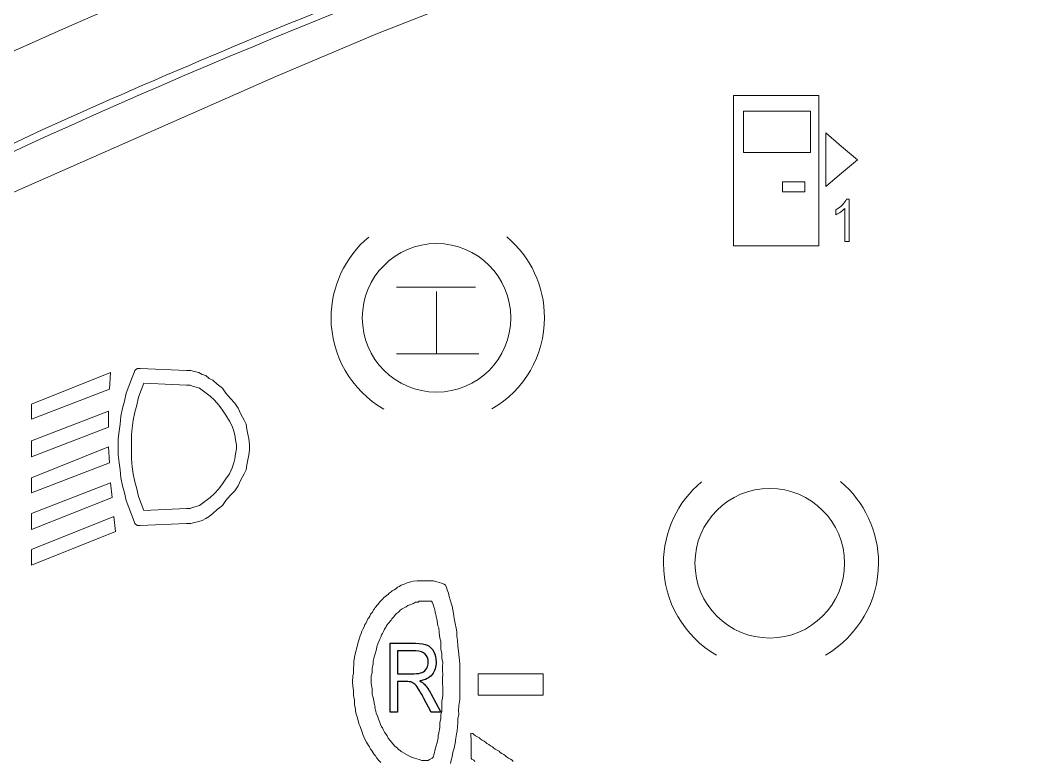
# Model space of a CAD drawing. Header units: millimetres. Extents: x 2768 to 3957, y 940 to 1781.
# Drawn here: x 2925.49 to 2964.94, y 1561.54 to 1590.74 of the extents above; entities that cross this region are included whole.
import ezdxf

# ---------------------------------------------------------------- set-up
doc = ezdxf.new("R2010")
doc.units = ezdxf.units.MM
doc.layers.add('layer 1', color=7, linetype='Continuous')
doc.layers.add('粗实线', color=7, linetype='Continuous', lineweight=50)

msp = doc.modelspace()

# ---------------------------------------------------------------- linework, layer by layer
at = {"layer": 'layer 1', "color": 2, "lineweight": 13}
msp.add_ellipse((2941.904, 1579.003), major_axis=(0, 2.926), ratio=1, dxfattribs=at)
at = {"layer": 'layer 1', "color": 22, "lineweight": 0}
msp.add_ellipse((2955.037, 1569.332), major_axis=(0, 2.948), ratio=1, dxfattribs=at)
for points, knots in [([(2953.605, 1587.767), (2953.605, 1587.767), (2956.976, 1587.767), (2956.976, 1587.767), (2956.976, 1587.767), (2956.976, 1587.767), (2956.976, 1581.84), (2956.976, 1581.84), (2956.976, 1581.84), (2956.976, 1581.84), (2953.605, 1581.84), (2953.605, 1581.84), (2953.605, 1581.84), (2953.605, 1581.84), (2953.605, 1587.767), (2953.605, 1587.767)], [0, 0, 0, 0, 0.25, 0.25, 0.25, 0.25, 0.5, 0.5, 0.5, 0.5, 0.75, 0.75, 0.75, 0.75, 1, 1, 1, 1]), ([(2954, 1587.144), (2954, 1587.144), (2956.647, 1587.144), (2956.647, 1587.144), (2956.647, 1587.144), (2956.647, 1587.144), (2956.647, 1585.516), (2956.647, 1585.516), (2956.647, 1585.516), (2956.647, 1585.516), (2954, 1585.516), (2954, 1585.516), (2954, 1585.516), (2954, 1585.516), (2954, 1587.144), (2954, 1587.144)], [0, 0, 0, 0, 0.25, 0.25, 0.25, 0.25, 0.5, 0.5, 0.5, 0.5, 0.75, 0.75, 0.75, 0.75, 1, 1, 1, 1]), ([(2958.493, 1585.235), (2958.493, 1585.235), (2957.871, 1584.708), (2957.871, 1584.708), (2957.871, 1584.708), (2957.871, 1584.708), (2957.249, 1584.181), (2957.249, 1584.181), (2957.249, 1584.181), (2957.249, 1584.181), (2957.249, 1585.235), (2957.249, 1585.235), (2957.249, 1585.235), (2957.249, 1585.235), (2957.249, 1586.289), (2957.249, 1586.289), (2957.249, 1586.289), (2957.249, 1586.289), (2957.871, 1585.762), (2957.871, 1585.762), (2957.871, 1585.762), (2957.871, 1585.762), (2958.493, 1585.235), (2958.493, 1585.235)], [0, 0, 0, 0, 0.166667, 0.166667, 0.166667, 0.166667, 0.333333, 0.333333, 0.333333, 0.333333, 0.5, 0.5, 0.5, 0.5, 0.666667, 0.666667, 0.666667, 0.666667, 0.833333, 0.833333, 0.833333, 0.833333, 1, 1, 1, 1]), ([(2955.537, 1584.364), (2955.537, 1584.364), (2956.423, 1584.364), (2956.423, 1584.364), (2956.423, 1584.364), (2956.423, 1584.364), (2956.423, 1583.973), (2956.423, 1583.973), (2956.423, 1583.973), (2956.423, 1583.973), (2955.537, 1583.973), (2955.537, 1583.973), (2955.537, 1583.973), (2955.537, 1583.973), (2955.537, 1584.364), (2955.537, 1584.364)], [0, 0, 0, 0, 0.25, 0.25, 0.25, 0.25, 0.5, 0.5, 0.5, 0.5, 0.75, 0.75, 0.75, 0.75, 1, 1, 1, 1]), ([(2958.173, 1582.009), (2958.173, 1582.009), (2957.997, 1582.009), (2957.997, 1582.009), (2957.997, 1582.009), (2957.997, 1582.009), (2957.997, 1583.315), (2957.997, 1583.315), (2957.997, 1583.315), (2957.954, 1583.268), (2957.899, 1583.221), (2957.83, 1583.174), (2957.83, 1583.174), (2957.761, 1583.127), (2957.699, 1583.092), (2957.644, 1583.068), (2957.644, 1583.068), (2957.644, 1583.068), (2957.644, 1583.266), (2957.644, 1583.266), (2957.644, 1583.266), (2957.743, 1583.32), (2957.829, 1583.385), (2957.903, 1583.462), (2957.903, 1583.462), (2957.976, 1583.539), (2958.029, 1583.613), (2958.06, 1583.685), (2958.06, 1583.685), (2958.06, 1583.685), (2958.173, 1583.685), (2958.173, 1583.685), (2958.173, 1583.685), (2958.173, 1583.685), (2958.173, 1582.009), (2958.173, 1582.009)], [0, 0, 0, 0, 0.111111, 0.111111, 0.111111, 0.111111, 0.222222, 0.222222, 0.222222, 0.222222, 0.333333, 0.333333, 0.333333, 0.333333, 0.444444, 0.444444, 0.444444, 0.444444, 0.555556, 0.555556, 0.555556, 0.555556, 0.666667, 0.666667, 0.666667, 0.666667, 0.777778, 0.777778, 0.777778, 0.777778, 0.888889, 0.888889, 0.888889, 0.888889, 1, 1, 1, 1]), ([(2958.173, 1582.009), (2958.173, 1582.009), (2957.997, 1582.009), (2957.997, 1582.009), (2957.997, 1582.009), (2957.997, 1582.009), (2957.997, 1583.315), (2957.997, 1583.315), (2957.997, 1583.315), (2957.954, 1583.268), (2957.899, 1583.221), (2957.83, 1583.174), (2957.83, 1583.174), (2957.761, 1583.127), (2957.699, 1583.092), (2957.644, 1583.068), (2957.644, 1583.068), (2957.644, 1583.068), (2957.644, 1583.266), (2957.644, 1583.266), (2957.644, 1583.266), (2957.743, 1583.32), (2957.829, 1583.385), (2957.903, 1583.462), (2957.903, 1583.462), (2957.976, 1583.539), (2958.029, 1583.613), (2958.06, 1583.685), (2958.06, 1583.685), (2958.06, 1583.685), (2958.173, 1583.685), (2958.173, 1583.685), (2958.173, 1583.685), (2958.173, 1583.685), (2958.173, 1582.009), (2958.173, 1582.009)], [0, 0, 0, 0, 0.111111, 0.111111, 0.111111, 0.111111, 0.222222, 0.222222, 0.222222, 0.222222, 0.333333, 0.333333, 0.333333, 0.333333, 0.444444, 0.444444, 0.444444, 0.444444, 0.555556, 0.555556, 0.555556, 0.555556, 0.666667, 0.666667, 0.666667, 0.666667, 0.777778, 0.777778, 0.777778, 0.777778, 0.888889, 0.888889, 0.888889, 0.888889, 1, 1, 1, 1]), ([(2952.943, 1565.704), (2951.647, 1566.452), (2950.848, 1567.835), (2950.848, 1569.331), (2950.848, 1569.331), (2950.848, 1570.57), (2951.397, 1571.745), (2952.345, 1572.54)], [0, 0, 0, 0, 0.5, 0.5, 0.5, 0.5, 1, 1, 1, 1]), ([(2957.23, 1565.712), (2958.525, 1566.46), (2959.324, 1567.844), (2959.324, 1569.34), (2959.324, 1569.34), (2959.324, 1570.578), (2958.776, 1571.753), (2957.828, 1572.549)], [0, 0, 0, 0, 0.5, 0.5, 0.5, 0.5, 1, 1, 1, 1])]:
    msp.add_open_spline(points, degree=3, knots=knots, dxfattribs=at)
at = {"layer": 'layer 1', "color": 2, "lineweight": 13}
for points in [[(2939.826, 1575.404), (2938.54, 1576.145), (2937.748, 1577.518), (2937.748, 1579.003), (2937.748, 1579.003), (2937.748, 1580.232), (2938.292, 1581.398), (2939.232, 1582.187)], [(2944.079, 1575.412), (2945.365, 1576.154), (2946.158, 1577.527), (2946.158, 1579.012), (2946.158, 1579.012), (2946.158, 1580.24), (2945.614, 1581.406), (2944.673, 1582.196)]]:
    msp.add_open_spline(points, degree=3, knots=[0, 0, 0, 0, 0.5, 0.5, 0.5, 0.5, 1, 1, 1, 1], dxfattribs=at)
for points in [[(2940.326, 1580.214), (2940.326, 1580.214), (2943.433, 1580.214), (2943.433, 1580.214)], [(2941.905, 1577.615), (2941.905, 1577.615), (2941.905, 1580.043), (2941.905, 1580.043)], [(2940.32, 1577.587), (2940.32, 1577.587), (2941.914, 1577.587), (2941.914, 1577.587)], [(2941.914, 1577.587), (2941.914, 1577.587), (2943.567, 1577.587), (2943.567, 1577.587)]]:
    msp.add_open_spline(points, degree=3, dxfattribs=at)
at = {"layer": 'layer 1', "color": 72, "lineweight": 9}
for points in [[(2929.981, 1576.854), (2929.981, 1576.854), (2930.016, 1576.933), (2930.016, 1576.933)], [(2930.016, 1576.933), (2930.016, 1576.933), (2930.05, 1576.972), (2930.05, 1576.972)], [(2930.05, 1576.972), (2930.05, 1576.972), (2930.119, 1577.011), (2930.119, 1577.011)], [(2930.119, 1577.011), (2930.119, 1577.011), (2930.188, 1577.011), (2930.188, 1577.011)], [(2930.188, 1577.011), (2930.188, 1577.011), (2930.223, 1577.011), (2930.223, 1577.011)], [(2930.223, 1577.011), (2930.223, 1577.011), (2932.051, 1576.933), (2932.051, 1576.933)], [(2932.051, 1576.933), (2932.051, 1576.933), (2932.223, 1576.933), (2932.223, 1576.933)], [(2932.223, 1576.933), (2932.223, 1576.933), (2932.361, 1576.894), (2932.361, 1576.894)], [(2932.361, 1576.894), (2932.361, 1576.894), (2932.534, 1576.854), (2932.534, 1576.854)], [(2925.946, 1575.601), (2925.946, 1575.601), (2929.05, 1576.854), (2929.05, 1576.854)], [(2929.05, 1576.854), (2929.05, 1576.854), (2929.016, 1576.188), (2929.016, 1576.188)], [(2929.774, 1576.306), (2929.774, 1576.306), (2929.878, 1576.58), (2929.878, 1576.58)], [(2929.878, 1576.58), (2929.878, 1576.58), (2929.981, 1576.854), (2929.981, 1576.854)], [(2932.534, 1576.854), (2932.534, 1576.854), (2932.672, 1576.776), (2932.672, 1576.776)], [(2932.672, 1576.776), (2932.672, 1576.776), (2932.81, 1576.737), (2932.81, 1576.737)], [(2932.81, 1576.737), (2932.81, 1576.737), (2932.948, 1576.619), (2932.948, 1576.619)], [(2932.948, 1576.619), (2932.948, 1576.619), (2933.086, 1576.541), (2933.086, 1576.541)], [(2933.086, 1576.541), (2933.086, 1576.541), (2933.258, 1576.384), (2933.258, 1576.384)], [(2929.016, 1576.188), (2929.016, 1576.188), (2925.946, 1575.013), (2925.946, 1575.013)], [(2929.671, 1576.032), (2929.671, 1576.032), (2929.774, 1576.306), (2929.774, 1576.306)], [(2930.154, 1575.875), (2930.154, 1575.875), (2930.257, 1576.149), (2930.257, 1576.149)], [(2930.257, 1576.149), (2930.257, 1576.149), (2930.361, 1576.424), (2930.361, 1576.424)], [(2930.361, 1576.424), (2930.361, 1576.424), (2932.051, 1576.345), (2932.051, 1576.345)], [(2932.051, 1576.345), (2932.051, 1576.345), (2932.189, 1576.345), (2932.189, 1576.345)], [(2932.189, 1576.345), (2932.189, 1576.345), (2932.292, 1576.306), (2932.292, 1576.306)], [(2932.292, 1576.306), (2932.292, 1576.306), (2932.43, 1576.267), (2932.43, 1576.267)], [(2932.43, 1576.267), (2932.43, 1576.267), (2932.568, 1576.227), (2932.568, 1576.227)], [(2932.568, 1576.227), (2932.568, 1576.227), (2932.672, 1576.149), (2932.672, 1576.149)], [(2932.672, 1576.149), (2932.672, 1576.149), (2932.775, 1576.071), (2932.775, 1576.071)], [(2933.258, 1576.384), (2933.258, 1576.384), (2933.465, 1576.227), (2933.465, 1576.227)], [(2933.465, 1576.227), (2933.465, 1576.227), (2933.603, 1576.032), (2933.603, 1576.032)], [(2929.533, 1575.444), (2929.533, 1575.444), (2929.602, 1575.718), (2929.602, 1575.718)], [(2929.602, 1575.718), (2929.602, 1575.718), (2929.671, 1576.032), (2929.671, 1576.032)], [(2930.085, 1575.561), (2930.085, 1575.561), (2930.154, 1575.875), (2930.154, 1575.875)], [(2932.775, 1576.071), (2932.775, 1576.071), (2932.982, 1575.914), (2932.982, 1575.914)], [(2932.982, 1575.914), (2932.982, 1575.914), (2933.155, 1575.758), (2933.155, 1575.758)], [(2933.155, 1575.758), (2933.155, 1575.758), (2933.327, 1575.561), (2933.327, 1575.561)], [(2933.603, 1576.032), (2933.603, 1576.032), (2933.776, 1575.836), (2933.776, 1575.836)], [(2933.776, 1575.836), (2933.776, 1575.836), (2933.948, 1575.64), (2933.948, 1575.64)], [(2925.946, 1575.013), (2925.946, 1575.013), (2925.946, 1575.601), (2925.946, 1575.601)], [(2928.981, 1575.326), (2928.981, 1575.326), (2925.946, 1574.151), (2925.946, 1574.151)], [(2928.981, 1574.699), (2928.981, 1574.699), (2928.981, 1575.326), (2928.981, 1575.326)], [(2929.464, 1575.13), (2929.464, 1575.13), (2929.533, 1575.444), (2929.533, 1575.444)], [(2929.947, 1574.974), (2929.947, 1574.974), (2930.016, 1575.287), (2930.016, 1575.287)], [(2930.016, 1575.287), (2930.016, 1575.287), (2930.085, 1575.561), (2930.085, 1575.561)], [(2933.327, 1575.561), (2933.327, 1575.561), (2933.465, 1575.366), (2933.465, 1575.366)], [(2933.465, 1575.366), (2933.465, 1575.366), (2933.603, 1575.169), (2933.603, 1575.169)], [(2933.948, 1575.64), (2933.948, 1575.64), (2934.086, 1575.444), (2934.086, 1575.444)], [(2934.086, 1575.444), (2934.086, 1575.444), (2934.19, 1575.209), (2934.19, 1575.209)], [(2929.429, 1574.817), (2929.429, 1574.817), (2929.464, 1575.13), (2929.464, 1575.13)], [(2929.912, 1574.66), (2929.912, 1574.66), (2929.947, 1574.974), (2929.947, 1574.974)], [(2933.603, 1575.169), (2933.603, 1575.169), (2933.741, 1574.934), (2933.741, 1574.934)], [(2933.741, 1574.934), (2933.741, 1574.934), (2933.845, 1574.739), (2933.845, 1574.739)], [(2934.19, 1575.209), (2934.19, 1575.209), (2934.328, 1574.974), (2934.328, 1574.974)], [(2934.328, 1574.974), (2934.328, 1574.974), (2934.397, 1574.817), (2934.397, 1574.817)], [(2925.946, 1573.524), (2925.946, 1573.524), (2928.981, 1574.699), (2928.981, 1574.699)], [(2929.361, 1574.229), (2929.361, 1574.229), (2929.395, 1574.543), (2929.395, 1574.543)], [(2929.395, 1574.543), (2929.395, 1574.543), (2929.429, 1574.817), (2929.429, 1574.817)], [(2929.878, 1574.386), (2929.878, 1574.386), (2929.912, 1574.66), (2929.912, 1574.66)], [(2933.845, 1574.739), (2933.845, 1574.739), (2933.914, 1574.543), (2933.914, 1574.543)], [(2933.914, 1574.543), (2933.914, 1574.543), (2933.948, 1574.386), (2933.948, 1574.386)], [(2934.397, 1574.817), (2934.397, 1574.817), (2934.431, 1574.621), (2934.431, 1574.621)], [(2934.431, 1574.621), (2934.431, 1574.621), (2934.465, 1574.425), (2934.465, 1574.425)], [(2925.946, 1574.151), (2925.946, 1574.151), (2925.946, 1573.524), (2925.946, 1573.524)], [(2929.361, 1573.916), (2929.361, 1573.916), (2929.361, 1574.229), (2929.361, 1574.229)], [(2929.878, 1574.072), (2929.878, 1574.072), (2929.878, 1574.386), (2929.878, 1574.386)], [(2933.948, 1574.386), (2933.948, 1574.386), (2933.983, 1574.19), (2933.983, 1574.19)], [(2933.983, 1574.19), (2933.983, 1574.19), (2934.017, 1573.994), (2934.017, 1573.994)], [(2934.465, 1574.425), (2934.465, 1574.425), (2934.5, 1574.229), (2934.5, 1574.229)], [(2934.5, 1574.229), (2934.5, 1574.229), (2934.534, 1573.994), (2934.534, 1573.994)], [(2928.981, 1573.916), (2928.981, 1573.916), (2925.946, 1572.701), (2925.946, 1572.701)], [(2929.016, 1573.288), (2929.016, 1573.288), (2928.981, 1573.916), (2928.981, 1573.916)], [(2929.361, 1573.602), (2929.361, 1573.602), (2929.361, 1573.916), (2929.361, 1573.916)], [(2929.878, 1573.759), (2929.878, 1573.759), (2929.878, 1574.072), (2929.878, 1574.072)], [(2929.878, 1573.445), (2929.878, 1573.445), (2929.878, 1573.759), (2929.878, 1573.759)], [(2934.017, 1573.837), (2934.017, 1573.837), (2933.983, 1573.641), (2933.983, 1573.641)], [(2934.017, 1573.994), (2934.017, 1573.994), (2934.017, 1573.837), (2934.017, 1573.837)], [(2934.534, 1573.798), (2934.534, 1573.798), (2934.5, 1573.602), (2934.5, 1573.602)], [(2934.534, 1573.994), (2934.534, 1573.994), (2934.534, 1573.798), (2934.534, 1573.798)], [(2929.395, 1573.288), (2929.395, 1573.288), (2929.361, 1573.602), (2929.361, 1573.602)], [(2929.912, 1573.132), (2929.912, 1573.132), (2929.878, 1573.445), (2929.878, 1573.445)], [(2933.948, 1573.445), (2933.948, 1573.445), (2933.914, 1573.288), (2933.914, 1573.288)], [(2933.983, 1573.641), (2933.983, 1573.641), (2933.948, 1573.445), (2933.948, 1573.445)], [(2934.465, 1573.406), (2934.465, 1573.406), (2934.431, 1573.21), (2934.431, 1573.21)], [(2934.5, 1573.602), (2934.5, 1573.602), (2934.465, 1573.406), (2934.465, 1573.406)], [(2925.946, 1572.113), (2925.946, 1572.113), (2929.016, 1573.288), (2929.016, 1573.288)], [(2929.429, 1573.014), (2929.429, 1573.014), (2929.395, 1573.288), (2929.395, 1573.288)], [(2929.464, 1572.701), (2929.464, 1572.701), (2929.429, 1573.014), (2929.429, 1573.014)], [(2929.947, 1572.858), (2929.947, 1572.858), (2929.912, 1573.132), (2929.912, 1573.132)], [(2933.845, 1573.093), (2933.845, 1573.093), (2933.741, 1572.858), (2933.741, 1572.858)], [(2933.914, 1573.288), (2933.914, 1573.288), (2933.845, 1573.093), (2933.845, 1573.093)], [(2934.397, 1573.014), (2934.397, 1573.014), (2934.328, 1572.858), (2934.328, 1572.858)], [(2934.431, 1573.21), (2934.431, 1573.21), (2934.397, 1573.014), (2934.397, 1573.014)], [(2925.946, 1572.701), (2925.946, 1572.701), (2925.946, 1572.113), (2925.946, 1572.113)], [(2929.533, 1572.387), (2929.533, 1572.387), (2929.464, 1572.701), (2929.464, 1572.701)], [(2930.016, 1572.544), (2930.016, 1572.544), (2929.947, 1572.858), (2929.947, 1572.858)], [(2930.085, 1572.27), (2930.085, 1572.27), (2930.016, 1572.544), (2930.016, 1572.544)], [(2933.603, 1572.662), (2933.603, 1572.662), (2933.465, 1572.466), (2933.465, 1572.466)], [(2933.741, 1572.858), (2933.741, 1572.858), (2933.603, 1572.662), (2933.603, 1572.662)], [(2934.19, 1572.623), (2934.19, 1572.623), (2934.086, 1572.387), (2934.086, 1572.387)], [(2934.328, 1572.858), (2934.328, 1572.858), (2934.19, 1572.623), (2934.19, 1572.623)], [(2929.05, 1572.505), (2929.05, 1572.505), (2925.946, 1571.29), (2925.946, 1571.29)], [(2929.119, 1571.917), (2929.119, 1571.917), (2929.05, 1572.505), (2929.05, 1572.505)], [(2929.602, 1572.113), (2929.602, 1572.113), (2929.533, 1572.387), (2929.533, 1572.387)], [(2930.154, 1571.957), (2930.154, 1571.957), (2930.085, 1572.27), (2930.085, 1572.27)], [(2933.327, 1572.27), (2933.327, 1572.27), (2933.155, 1572.074), (2933.155, 1572.074)], [(2933.465, 1572.466), (2933.465, 1572.466), (2933.327, 1572.27), (2933.327, 1572.27)], [(2933.948, 1572.192), (2933.948, 1572.192), (2933.776, 1571.996), (2933.776, 1571.996)], [(2934.086, 1572.387), (2934.086, 1572.387), (2933.948, 1572.192), (2933.948, 1572.192)], [(2925.946, 1570.663), (2925.946, 1570.663), (2929.119, 1571.917), (2929.119, 1571.917)], [(2929.671, 1571.8), (2929.671, 1571.8), (2929.602, 1572.113), (2929.602, 1572.113)], [(2929.774, 1571.525), (2929.774, 1571.525), (2929.671, 1571.8), (2929.671, 1571.8)], [(2930.257, 1571.682), (2930.257, 1571.682), (2930.154, 1571.957), (2930.154, 1571.957)], [(2932.775, 1571.76), (2932.775, 1571.76), (2932.672, 1571.682), (2932.672, 1571.682)], [(2932.982, 1571.917), (2932.982, 1571.917), (2932.775, 1571.76), (2932.775, 1571.76)], [(2933.155, 1572.074), (2933.155, 1572.074), (2932.982, 1571.917), (2932.982, 1571.917)], [(2933.603, 1571.8), (2933.603, 1571.8), (2933.465, 1571.604), (2933.465, 1571.604)], [(2933.776, 1571.996), (2933.776, 1571.996), (2933.603, 1571.8), (2933.603, 1571.8)], [(2929.878, 1571.251), (2929.878, 1571.251), (2929.774, 1571.525), (2929.774, 1571.525)], [(2930.361, 1571.408), (2930.361, 1571.408), (2930.257, 1571.682), (2930.257, 1571.682)], [(2932.051, 1571.486), (2932.051, 1571.486), (2930.361, 1571.408), (2930.361, 1571.408)], [(2932.189, 1571.486), (2932.189, 1571.486), (2932.051, 1571.486), (2932.051, 1571.486)], [(2932.292, 1571.525), (2932.292, 1571.525), (2932.189, 1571.486), (2932.189, 1571.486)], [(2932.43, 1571.565), (2932.43, 1571.565), (2932.292, 1571.525), (2932.292, 1571.525)], [(2932.568, 1571.604), (2932.568, 1571.604), (2932.43, 1571.565), (2932.43, 1571.565)], [(2932.672, 1571.682), (2932.672, 1571.682), (2932.568, 1571.604), (2932.568, 1571.604)], [(2933.258, 1571.447), (2933.258, 1571.447), (2933.086, 1571.29), (2933.086, 1571.29)], [(2933.465, 1571.604), (2933.465, 1571.604), (2933.258, 1571.447), (2933.258, 1571.447)], [(2925.946, 1571.29), (2925.946, 1571.29), (2925.946, 1570.663), (2925.946, 1570.663)], [(2925.946, 1569.88), (2925.946, 1569.88), (2929.188, 1571.173), (2929.188, 1571.173)], [(2929.188, 1571.173), (2929.188, 1571.173), (2929.257, 1570.585), (2929.257, 1570.585)], [(2929.981, 1570.977), (2929.981, 1570.977), (2929.878, 1571.251), (2929.878, 1571.251)], [(2930.016, 1570.898), (2930.016, 1570.898), (2929.981, 1570.977), (2929.981, 1570.977)], [(2932.534, 1570.977), (2932.534, 1570.977), (2932.361, 1570.938), (2932.361, 1570.938)], [(2932.672, 1571.016), (2932.672, 1571.016), (2932.534, 1570.977), (2932.534, 1570.977)], [(2932.81, 1571.094), (2932.81, 1571.094), (2932.672, 1571.016), (2932.672, 1571.016)], [(2932.948, 1571.173), (2932.948, 1571.173), (2932.81, 1571.094), (2932.81, 1571.094)], [(2933.086, 1571.29), (2933.086, 1571.29), (2932.948, 1571.173), (2932.948, 1571.173)], [(2929.257, 1570.585), (2929.257, 1570.585), (2925.946, 1569.253), (2925.946, 1569.253)], [(2930.05, 1570.859), (2930.05, 1570.859), (2930.016, 1570.898), (2930.016, 1570.898)], [(2930.119, 1570.82), (2930.119, 1570.82), (2930.05, 1570.859), (2930.05, 1570.859)], [(2930.188, 1570.82), (2930.188, 1570.82), (2930.119, 1570.82), (2930.119, 1570.82)], [(2930.223, 1570.82), (2930.223, 1570.82), (2930.188, 1570.82), (2930.188, 1570.82)], [(2932.051, 1570.898), (2932.051, 1570.898), (2930.223, 1570.82), (2930.223, 1570.82)], [(2932.223, 1570.898), (2932.223, 1570.898), (2932.051, 1570.898), (2932.051, 1570.898)], [(2932.361, 1570.938), (2932.361, 1570.938), (2932.223, 1570.898), (2932.223, 1570.898)], [(2925.946, 1569.253), (2925.946, 1569.253), (2925.946, 1569.88), (2925.946, 1569.88)], [(2940.886, 1568.598), (2940.886, 1568.598), (2940.746, 1568.559), (2940.746, 1568.559)], [(2940.989, 1568.629), (2940.989, 1568.629), (2940.886, 1568.598), (2940.886, 1568.598)], [(2941.137, 1568.643), (2941.137, 1568.643), (2940.989, 1568.629), (2940.989, 1568.629)], [(2941.395, 1568.643), (2941.395, 1568.643), (2941.137, 1568.643), (2941.137, 1568.643)], [(2941.605, 1568.637), (2941.605, 1568.637), (2941.395, 1568.643), (2941.395, 1568.643)], [(2941.664, 1568.643), (2941.664, 1568.643), (2941.605, 1568.637), (2941.605, 1568.637)], [(2941.786, 1568.637), (2941.786, 1568.637), (2941.664, 1568.643), (2941.664, 1568.643)], [(2941.919, 1568.601), (2941.919, 1568.601), (2941.786, 1568.637), (2941.786, 1568.637)], [(2942.106, 1568.55), (2942.106, 1568.55), (2941.919, 1568.601), (2941.919, 1568.601)], [(2940.121, 1568.201), (2940.121, 1568.201), (2940.041, 1568.153), (2940.041, 1568.153)], [(2940.156, 1568.243), (2940.156, 1568.243), (2940.121, 1568.201), (2940.121, 1568.201)], [(2940.233, 1568.288), (2940.233, 1568.288), (2940.156, 1568.243), (2940.156, 1568.243)], [(2940.303, 1568.328), (2940.303, 1568.328), (2940.233, 1568.288), (2940.233, 1568.288)], [(2940.369, 1568.384), (2940.369, 1568.384), (2940.303, 1568.328), (2940.303, 1568.328)], [(2940.446, 1568.418), (2940.446, 1568.418), (2940.369, 1568.384), (2940.369, 1568.384)], [(2940.516, 1568.466), (2940.516, 1568.466), (2940.446, 1568.418), (2940.446, 1568.418)], [(2940.631, 1568.508), (2940.631, 1568.508), (2940.516, 1568.466), (2940.516, 1568.466)], [(2940.746, 1568.559), (2940.746, 1568.559), (2940.631, 1568.508), (2940.631, 1568.508)], [(2942.106, 1568.55), (2942.106, 1568.55), (2942.106, 1568.55), (2942.106, 1568.55)], [(2942.198, 1568.508), (2942.198, 1568.508), (2942.106, 1568.55), (2942.106, 1568.55)], [(2942.256, 1568.474), (2942.256, 1568.474), (2942.198, 1568.508), (2942.198, 1568.508)], [(2942.301, 1568.378), (2942.301, 1568.378), (2942.256, 1568.474), (2942.256, 1568.474)], [(2942.327, 1568.288), (2942.327, 1568.288), (2942.301, 1568.378), (2942.301, 1568.378)], [(2942.371, 1568.148), (2942.371, 1568.148), (2942.327, 1568.288), (2942.327, 1568.288)], [(2939.671, 1567.807), (2939.671, 1567.807), (2939.629, 1567.756), (2939.629, 1567.756)], [(2939.711, 1567.846), (2939.711, 1567.846), (2939.671, 1567.807), (2939.671, 1567.807)], [(2939.746, 1567.889), (2939.746, 1567.889), (2939.711, 1567.846), (2939.711, 1567.846)], [(2939.786, 1567.934), (2939.786, 1567.934), (2939.746, 1567.889), (2939.746, 1567.889)], [(2939.826, 1567.982), (2939.826, 1567.982), (2939.786, 1567.934), (2939.786, 1567.934)], [(2939.891, 1568.018), (2939.891, 1568.018), (2939.826, 1567.982), (2939.826, 1567.982)], [(2939.931, 1568.066), (2939.931, 1568.066), (2939.891, 1568.018), (2939.891, 1568.018)], [(2939.999, 1568.105), (2939.999, 1568.105), (2939.931, 1568.066), (2939.931, 1568.066)], [(2940.041, 1568.153), (2940.041, 1568.153), (2939.999, 1568.105), (2939.999, 1568.105)], [(2941.079, 1567.797), (2941.079, 1567.797), (2940.995, 1567.751), (2940.995, 1567.751)], [(2941.18, 1567.8), (2941.18, 1567.8), (2941.079, 1567.797), (2941.079, 1567.797)], [(2941.225, 1567.838), (2941.225, 1567.838), (2941.18, 1567.8), (2941.18, 1567.8)], [(2941.35, 1567.841), (2941.35, 1567.841), (2941.225, 1567.838), (2941.225, 1567.838)], [(2941.436, 1567.841), (2941.436, 1567.841), (2941.35, 1567.841), (2941.35, 1567.841)], [(2941.701, 1567.841), (2941.701, 1567.841), (2941.436, 1567.841), (2941.436, 1567.841)], [(2941.736, 1567.795), (2941.736, 1567.795), (2941.701, 1567.841), (2941.701, 1567.841)], [(2941.773, 1567.711), (2941.773, 1567.711), (2941.736, 1567.795), (2941.736, 1567.795)], [(2942.406, 1568.018), (2942.406, 1568.018), (2942.371, 1568.148), (2942.371, 1568.148)], [(2942.406, 1568.018), (2942.406, 1568.018), (2942.406, 1568.018), (2942.406, 1568.018)], [(2942.446, 1567.886), (2942.446, 1567.886), (2942.406, 1568.018), (2942.406, 1568.018)], [(2942.479, 1567.754), (2942.479, 1567.754), (2942.446, 1567.886), (2942.446, 1567.886)], [(2939.378, 1567.41), (2939.378, 1567.41), (2939.341, 1567.359), (2939.341, 1567.359)], [(2939.416, 1567.492), (2939.416, 1567.492), (2939.378, 1567.41), (2939.378, 1567.41)], [(2939.456, 1567.537), (2939.456, 1567.537), (2939.416, 1567.492), (2939.416, 1567.492)], [(2939.486, 1567.584), (2939.486, 1567.584), (2939.456, 1567.537), (2939.456, 1567.537)], [(2939.521, 1567.627), (2939.521, 1567.627), (2939.486, 1567.584), (2939.486, 1567.584)], [(2939.556, 1567.663), (2939.556, 1567.663), (2939.521, 1567.627), (2939.521, 1567.627)], [(2939.598, 1567.714), (2939.598, 1567.714), (2939.556, 1567.663), (2939.556, 1567.663)], [(2939.629, 1567.756), (2939.629, 1567.756), (2939.598, 1567.714), (2939.598, 1567.714)], [(2940.406, 1567.399), (2940.406, 1567.399), (2940.331, 1567.356), (2940.331, 1567.356)], [(2940.439, 1567.442), (2940.439, 1567.442), (2940.406, 1567.399), (2940.406, 1567.399)], [(2940.476, 1567.487), (2940.476, 1567.487), (2940.439, 1567.442), (2940.439, 1567.442)], [(2940.551, 1567.53), (2940.551, 1567.53), (2940.476, 1567.487), (2940.476, 1567.487)], [(2940.628, 1567.58), (2940.628, 1567.58), (2940.551, 1567.53), (2940.551, 1567.53)], [(2940.701, 1567.619), (2940.701, 1567.619), (2940.628, 1567.58), (2940.628, 1567.58)], [(2940.775, 1567.669), (2940.775, 1567.669), (2940.701, 1567.619), (2940.701, 1567.619)], [(2940.886, 1567.709), (2940.886, 1567.709), (2940.775, 1567.669), (2940.775, 1567.669)], [(2940.995, 1567.751), (2940.995, 1567.751), (2940.886, 1567.709), (2940.886, 1567.709)], [(2940.886, 1567.709), (2940.886, 1567.709), (2940.886, 1567.709), (2940.886, 1567.709)], [(2941.813, 1567.574), (2941.813, 1567.574), (2941.773, 1567.711), (2941.773, 1567.711)], [(2941.85, 1567.397), (2941.854, 1567.398), (2941.813, 1567.574), (2941.813, 1567.574)], [(2941.85, 1567.397), (2941.85, 1567.397), (2941.846, 1567.396), (2941.85, 1567.397)], [(2941.886, 1567.265), (2941.886, 1567.265), (2941.85, 1567.397), (2941.85, 1567.397)], [(2942.519, 1567.638), (2942.519, 1567.638), (2942.479, 1567.754), (2942.479, 1567.754)], [(2942.551, 1567.492), (2942.551, 1567.492), (2942.519, 1567.638), (2942.519, 1567.638)], [(2942.558, 1567.435), (2942.558, 1567.435), (2942.551, 1567.492), (2942.551, 1567.492)], [(2942.584, 1567.258), (2942.584, 1567.258), (2942.558, 1567.435), (2942.558, 1567.435)], [(2939.154, 1567.044), (2939.154, 1567.044), (2939.118, 1566.962), (2939.118, 1566.962)], [(2939.193, 1567.14), (2939.193, 1567.14), (2939.154, 1567.044), (2939.154, 1567.044)], [(2939.231, 1567.185), (2939.231, 1567.185), (2939.193, 1567.14), (2939.193, 1567.14)], [(2939.271, 1567.252), (2939.271, 1567.252), (2939.231, 1567.185), (2939.231, 1567.185)], [(2939.306, 1567.32), (2939.306, 1567.32), (2939.271, 1567.252), (2939.271, 1567.252)], [(2939.341, 1567.359), (2939.341, 1567.359), (2939.306, 1567.32), (2939.306, 1567.32)], [(2940.035, 1567.001), (2940.035, 1567.001), (2940.001, 1566.957), (2940.001, 1566.957)], [(2940.073, 1567.046), (2940.073, 1567.046), (2940.035, 1567.001), (2940.035, 1567.001)], [(2940.111, 1567.093), (2940.111, 1567.093), (2940.073, 1567.046), (2940.073, 1567.046)], [(2940.143, 1567.135), (2940.143, 1567.135), (2940.111, 1567.093), (2940.111, 1567.093)], [(2940.184, 1567.178), (2940.184, 1567.178), (2940.143, 1567.135), (2940.143, 1567.135)], [(2940.218, 1567.226), (2940.218, 1567.226), (2940.184, 1567.178), (2940.184, 1567.178)], [(2940.293, 1567.31), (2940.293, 1567.31), (2940.218, 1567.226), (2940.218, 1567.226)], [(2940.331, 1567.356), (2940.331, 1567.356), (2940.293, 1567.31), (2940.293, 1567.31)], [(2941.886, 1567.221), (2941.886, 1567.221), (2941.886, 1567.265), (2941.886, 1567.265)], [(2941.923, 1567.089), (2941.923, 1567.089), (2941.886, 1567.221), (2941.886, 1567.221)], [(2941.926, 1567.044), (2941.926, 1567.044), (2941.923, 1567.089), (2941.923, 1567.089)], [(2941.961, 1566.867), (2941.961, 1566.867), (2941.926, 1567.044), (2941.926, 1567.044)], [(2942.596, 1567.154), (2942.596, 1567.154), (2942.584, 1567.258), (2942.584, 1567.258)], [(2942.633, 1566.951), (2942.633, 1566.951), (2942.596, 1567.154), (2942.596, 1567.154)], [(2938.966, 1566.65), (2938.966, 1566.65), (2938.929, 1566.56), (2938.929, 1566.56)], [(2939.004, 1566.74), (2939.004, 1566.74), (2938.966, 1566.65), (2938.966, 1566.65)], [(2939.046, 1566.83), (2939.046, 1566.83), (2939.004, 1566.74), (2939.004, 1566.74)], [(2939.083, 1566.915), (2939.083, 1566.915), (2939.046, 1566.83), (2939.046, 1566.83)], [(2939.046, 1566.83), (2939.046, 1566.83), (2939.046, 1566.83), (2939.046, 1566.83)], [(2939.118, 1566.962), (2939.118, 1566.962), (2939.083, 1566.915), (2939.083, 1566.915)], [(2939.811, 1566.648), (2939.811, 1566.648), (2939.777, 1566.557), (2939.777, 1566.557)], [(2939.849, 1566.734), (2939.849, 1566.734), (2939.811, 1566.648), (2939.811, 1566.648)], [(2939.885, 1566.777), (2939.885, 1566.777), (2939.849, 1566.734), (2939.849, 1566.734)], [(2939.924, 1566.825), (2939.924, 1566.825), (2939.885, 1566.777), (2939.885, 1566.777)], [(2939.927, 1566.868), (2939.927, 1566.868), (2939.924, 1566.825), (2939.924, 1566.825)], [(2939.963, 1566.91), (2939.963, 1566.91), (2939.927, 1566.868), (2939.927, 1566.868)], [(2940.001, 1566.957), (2940.001, 1566.957), (2939.963, 1566.91), (2939.963, 1566.91)], [(2941.998, 1566.787), (2941.998, 1566.787), (2941.961, 1566.867), (2941.961, 1566.867)], [(2942.002, 1566.602), (2942.002, 1566.602), (2941.998, 1566.787), (2941.998, 1566.787)], [(2942.671, 1566.768), (2942.671, 1566.768), (2942.633, 1566.951), (2942.633, 1566.951)], [(2942.704, 1566.627), (2942.704, 1566.627), (2942.671, 1566.768), (2942.671, 1566.768)], [(2942.701, 1566.453), (2942.701, 1566.453), (2942.704, 1566.627), (2942.704, 1566.627)], [(2938.823, 1566.261), (2938.823, 1566.261), (2938.786, 1566.112), (2938.786, 1566.112)], [(2938.861, 1566.343), (2938.861, 1566.343), (2938.823, 1566.261), (2938.823, 1566.261)], [(2938.898, 1566.475), (2938.898, 1566.475), (2938.861, 1566.343), (2938.861, 1566.343)], [(2938.929, 1566.56), (2938.929, 1566.56), (2938.898, 1566.475), (2938.898, 1566.475)], [(2939.629, 1566.245), (2939.629, 1566.245), (2939.59, 1566.156), (2939.59, 1566.156)], [(2939.665, 1566.338), (2939.665, 1566.338), (2939.629, 1566.245), (2939.629, 1566.245)], [(2939.704, 1566.422), (2939.704, 1566.422), (2939.665, 1566.338), (2939.665, 1566.338)], [(2939.738, 1566.511), (2939.738, 1566.511), (2939.704, 1566.422), (2939.704, 1566.422)], [(2939.777, 1566.557), (2939.777, 1566.557), (2939.738, 1566.511), (2939.738, 1566.511)], [(2942.038, 1566.38), (2942.038, 1566.38), (2942.002, 1566.602), (2942.002, 1566.602)], [(2942.071, 1566.267), (2942.071, 1566.267), (2942.038, 1566.38), (2942.038, 1566.38)], [(2942.071, 1566.135), (2942.071, 1566.135), (2942.071, 1566.267), (2942.071, 1566.267)], [(2942.734, 1566.298), (2942.734, 1566.298), (2942.701, 1566.453), (2942.701, 1566.453)], [(2942.746, 1566.07), (2942.746, 1566.07), (2942.734, 1566.298), (2942.734, 1566.298)], [(2938.746, 1565.952), (2938.746, 1565.952), (2938.709, 1565.814), (2938.709, 1565.814)], [(2938.786, 1566.112), (2938.786, 1566.112), (2938.746, 1565.952), (2938.746, 1565.952)], [(2939.519, 1565.895), (2939.519, 1565.895), (2939.48, 1565.763), (2939.48, 1565.763)], [(2939.554, 1566.025), (2939.554, 1566.025), (2939.519, 1565.895), (2939.519, 1565.895)], [(2939.556, 1566.056), (2939.556, 1566.056), (2939.554, 1566.025), (2939.554, 1566.025)], [(2939.59, 1566.156), (2939.59, 1566.156), (2939.556, 1566.056), (2939.556, 1566.056)], [(2939.59, 1566.156), (2939.59, 1566.156), (2939.59, 1566.156), (2939.59, 1566.156)], [(2940.07, 1566.177), (2940.07, 1566.177), (2941.077, 1566.177), (2941.077, 1566.177)], [(2940.07, 1563.46), (2940.07, 1563.46), (2940.07, 1566.177), (2940.07, 1566.177)], [(2940.371, 1565.877), (2940.371, 1565.877), (2940.371, 1564.978), (2940.371, 1564.978)], [(2941.09, 1565.877), (2941.09, 1565.877), (2940.371, 1565.877), (2940.371, 1565.877)], [(2941.077, 1566.177), (2941.28, 1566.177), (2941.434, 1566.153), (2941.539, 1566.104)], [(2941.459, 1565.753), (2941.382, 1565.836), (2941.258, 1565.877), (2941.09, 1565.877)], [(2941.539, 1566.104), (2941.645, 1566.055), (2941.729, 1565.969), (2941.792, 1565.846)], [(2942.072, 1566.005), (2942.072, 1566.005), (2942.071, 1566.135), (2942.071, 1566.135)], [(2942.076, 1565.933), (2942.076, 1565.933), (2942.072, 1566.005), (2942.072, 1566.005)], [(2942.107, 1565.794), (2942.107, 1565.794), (2942.076, 1565.933), (2942.076, 1565.933)], [(2942.776, 1565.87), (2942.776, 1565.87), (2942.746, 1566.07), (2942.746, 1566.07)], [(2942.793, 1565.614), (2942.793, 1565.614), (2942.776, 1565.87), (2942.776, 1565.87)], [(2938.664, 1565.631), (2938.664, 1565.631), (2938.638, 1565.459), (2938.638, 1565.459)], [(2938.638, 1565.459), (2938.638, 1565.459), (2938.641, 1565.366), (2938.641, 1565.366)], [(2938.709, 1565.814), (2938.709, 1565.814), (2938.664, 1565.631), (2938.664, 1565.631)], [(2938.709, 1565.814), (2938.709, 1565.814), (2938.709, 1565.814), (2938.709, 1565.814)], [(2939.442, 1565.627), (2939.442, 1565.627), (2939.407, 1565.472), (2939.407, 1565.472)], [(2939.407, 1565.472), (2939.407, 1565.472), (2939.409, 1565.362), (2939.409, 1565.362)], [(2939.443, 1565.645), (2939.443, 1565.645), (2939.442, 1565.627), (2939.442, 1565.627)], [(2939.48, 1565.763), (2939.48, 1565.763), (2939.443, 1565.645), (2939.443, 1565.645)], [(2942.107, 1565.686), (2942.107, 1565.686), (2942.107, 1565.794), (2942.107, 1565.794)], [(2942.11, 1565.584), (2942.11, 1565.584), (2942.107, 1565.686), (2942.107, 1565.686)], [(2942.146, 1565.43), (2942.146, 1565.43), (2942.11, 1565.584), (2942.11, 1565.584)], [(2942.145, 1565.256), (2942.145, 1565.256), (2942.146, 1565.43), (2942.146, 1565.43)], [(2942.823, 1565.369), (2942.823, 1565.369), (2942.793, 1565.614), (2942.793, 1565.614)], [(2938.641, 1565.366), (2938.641, 1565.366), (2938.629, 1565.161), (2938.629, 1565.161)], [(2938.629, 1565.161), (2938.629, 1565.161), (2938.631, 1565.003), (2938.631, 1565.003)], [(2939.409, 1565.362), (2939.409, 1565.362), (2939.367, 1565.185), (2939.367, 1565.185)], [(2939.367, 1565.185), (2939.367, 1565.185), (2939.368, 1565.054), (2939.368, 1565.054)], [(2939.368, 1565.054), (2939.368, 1565.054), (2939.37, 1565.019), (2939.37, 1565.019)], [(2941.017, 1564.978), (2941.154, 1564.978), (2941.262, 1564.995), (2941.339, 1565.029)], [(2941.339, 1565.029), (2941.417, 1565.063), (2941.476, 1565.117), (2941.516, 1565.192)], [(2942.144, 1565.089), (2942.144, 1565.089), (2942.145, 1565.256), (2942.145, 1565.256)], [(2942.146, 1564.959), (2942.146, 1564.959), (2942.144, 1565.089), (2942.144, 1565.089)], [(2942.816, 1565.214), (2942.816, 1565.214), (2942.823, 1565.369), (2942.823, 1565.369)], [(2942.816, 1564.958), (2942.816, 1564.958), (2942.816, 1565.214), (2942.816, 1565.214)], [(2938.603, 1564.876), (2938.603, 1564.876), (2938.594, 1564.662), (2938.594, 1564.662)], [(2938.594, 1564.662), (2938.594, 1564.662), (2938.601, 1564.482), (2938.601, 1564.482)], [(2938.631, 1565.003), (2938.631, 1565.003), (2938.603, 1564.876), (2938.603, 1564.876)], [(2939.37, 1565.019), (2939.37, 1565.019), (2939.332, 1564.893), (2939.332, 1564.893)], [(2939.332, 1564.893), (2939.332, 1564.893), (2939.332, 1564.751), (2939.332, 1564.751)], [(2939.332, 1564.751), (2939.332, 1564.751), (2939.332, 1564.59), (2939.332, 1564.59)], [(2940.371, 1564.978), (2940.371, 1564.978), (2941.017, 1564.978), (2941.017, 1564.978)], [(2940.371, 1564.666), (2940.371, 1564.666), (2940.371, 1563.46), (2940.371, 1563.46)], [(2940.719, 1564.666), (2940.719, 1564.666), (2940.371, 1564.666), (2940.371, 1564.666)], [(2940.887, 1564.654), (2940.853, 1564.662), (2940.797, 1564.666), (2940.719, 1564.666)], [(2941.024, 1564.581), (2940.979, 1564.616), (2940.934, 1564.64), (2940.887, 1564.654)], [(2941.73, 1564.949), (2941.626, 1564.816), (2941.464, 1564.732), (2941.246, 1564.696)], [(2941.246, 1564.696), (2941.326, 1564.651), (2941.386, 1564.606), (2941.428, 1564.561)], [(2942.144, 1564.785), (2942.144, 1564.785), (2942.146, 1564.959), (2942.146, 1564.959)], [(2942.145, 1564.597), (2942.145, 1564.597), (2942.144, 1564.785), (2942.144, 1564.785)], [(2942.818, 1564.829), (2942.818, 1564.829), (2942.816, 1564.958), (2942.816, 1564.958)], [(2942.816, 1564.6), (2942.816, 1564.6), (2942.818, 1564.829), (2942.818, 1564.829)], [(2943.548, 1564.133), (2943.548, 1564.133), (2943.548, 1564.975), (2943.548, 1564.975)], [(2943.548, 1564.975), (2943.548, 1564.975), (2946.109, 1564.975), (2946.109, 1564.975)], [(2946.109, 1564.975), (2946.109, 1564.975), (2946.109, 1564.133), (2946.109, 1564.133)], [(2938.601, 1564.482), (2938.601, 1564.482), (2938.634, 1564.313), (2938.634, 1564.313)], [(2938.634, 1564.313), (2938.634, 1564.313), (2938.636, 1564.125), (2938.636, 1564.125)], [(2939.332, 1564.59), (2939.332, 1564.59), (2939.37, 1564.388), (2939.37, 1564.388)], [(2939.37, 1564.388), (2939.37, 1564.388), (2939.371, 1564.168), (2939.371, 1564.168)], [(2941.176, 1564.399), (2941.12, 1564.486), (2941.069, 1564.547), (2941.024, 1564.581)], [(2941.394, 1564.026), (2941.306, 1564.188), (2941.234, 1564.313), (2941.176, 1564.399)], [(2941.428, 1564.561), (2941.516, 1564.465), (2941.599, 1564.344), (2941.678, 1564.2)], [(2942.146, 1564.43), (2942.146, 1564.43), (2942.145, 1564.597), (2942.145, 1564.597)], [(2942.821, 1564.325), (2942.821, 1564.325), (2942.816, 1564.6), (2942.816, 1564.6)], [(2942.821, 1564.133), (2942.821, 1564.133), (2942.821, 1564.325), (2942.821, 1564.325)], [(2938.636, 1564.125), (2938.636, 1564.125), (2938.666, 1563.936), (2938.666, 1563.936)], [(2938.666, 1563.936), (2938.666, 1563.936), (2938.676, 1563.767), (2938.676, 1563.767)], [(2939.371, 1564.168), (2939.371, 1564.168), (2939.401, 1564.037), (2939.401, 1564.037)], [(2939.401, 1564.037), (2939.401, 1564.037), (2939.44, 1563.85), (2939.44, 1563.85)], [(2939.44, 1563.85), (2939.44, 1563.85), (2939.443, 1563.808), (2939.443, 1563.808)], [(2941.694, 1563.46), (2941.694, 1563.46), (2941.394, 1564.026), (2941.394, 1564.026)], [(2941.678, 1564.2), (2941.678, 1564.2), (2942.073, 1563.46), (2942.073, 1563.46)], [(2942.108, 1563.9), (2942.108, 1563.9), (2942.143, 1564.021), (2942.143, 1564.021)], [(2942.11, 1563.757), (2942.11, 1563.757), (2942.108, 1563.9), (2942.108, 1563.9)], [(2942.143, 1564.021), (2942.143, 1564.021), (2942.146, 1564.133), (2942.146, 1564.133)], [(2942.781, 1563.728), (2942.781, 1563.728), (2942.818, 1563.956), (2942.818, 1563.956)], [(2942.818, 1563.956), (2942.818, 1563.956), (2942.821, 1564.133), (2942.821, 1564.133)], [(2946.109, 1564.133), (2946.109, 1564.133), (2943.548, 1564.133), (2943.548, 1564.133)], [(2938.676, 1563.767), (2938.676, 1563.767), (2938.704, 1563.57), (2938.704, 1563.57)], [(2938.704, 1563.57), (2938.704, 1563.57), (2938.706, 1563.511), (2938.706, 1563.511)], [(2938.706, 1563.511), (2938.706, 1563.511), (2938.739, 1563.384), (2938.739, 1563.384)], [(2939.443, 1563.808), (2939.443, 1563.808), (2939.479, 1563.672), (2939.479, 1563.672)], [(2939.479, 1563.672), (2939.479, 1563.672), (2939.478, 1563.636), (2939.478, 1563.636)], [(2939.478, 1563.636), (2939.478, 1563.636), (2939.512, 1563.504), (2939.512, 1563.504)], [(2939.512, 1563.504), (2939.512, 1563.504), (2939.518, 1563.42), (2939.518, 1563.42)], [(2940.371, 1563.46), (2940.371, 1563.46), (2940.07, 1563.46), (2940.07, 1563.46)], [(2942.073, 1563.46), (2942.073, 1563.46), (2941.694, 1563.46), (2941.694, 1563.46)], [(2942.074, 1563.368), (2942.074, 1563.368), (2942.108, 1563.485), (2942.108, 1563.485)], [(2942.108, 1563.485), (2942.108, 1563.485), (2942.112, 1563.625), (2942.112, 1563.625)], [(2942.112, 1563.625), (2942.112, 1563.625), (2942.11, 1563.757), (2942.11, 1563.757)], [(2942.776, 1563.519), (2942.776, 1563.519), (2942.781, 1563.728), (2942.781, 1563.728)], [(2942.788, 1563.379), (2942.788, 1563.379), (2942.776, 1563.519), (2942.776, 1563.519)], [(2938.739, 1563.384), (2938.739, 1563.384), (2938.784, 1563.246), (2938.784, 1563.246)], [(2938.784, 1563.246), (2938.784, 1563.246), (2938.816, 1563.122), (2938.816, 1563.122)], [(2938.816, 1563.122), (2938.816, 1563.122), (2938.856, 1562.973), (2938.856, 1562.973)], [(2939.518, 1563.42), (2939.518, 1563.42), (2939.588, 1563.285), (2939.588, 1563.285)], [(2939.588, 1563.285), (2939.588, 1563.285), (2939.622, 1563.193), (2939.622, 1563.193)], [(2939.622, 1563.193), (2939.622, 1563.193), (2939.664, 1563.057), (2939.664, 1563.057)], [(2939.664, 1563.057), (2939.664, 1563.057), (2939.697, 1562.975), (2939.697, 1562.975)], [(2942.031, 1562.855), (2942.031, 1562.855), (2942.035, 1563.058), (2942.035, 1563.058)], [(2942.035, 1563.058), (2942.035, 1563.058), (2942.072, 1563.195), (2942.072, 1563.195)], [(2942.072, 1563.195), (2942.072, 1563.195), (2942.074, 1563.368), (2942.074, 1563.368)], [(2942.741, 1563.035), (2942.741, 1563.035), (2942.748, 1563.204), (2942.748, 1563.204)], [(2942.748, 1563.204), (2942.748, 1563.204), (2942.788, 1563.379), (2942.788, 1563.379)], [(2938.856, 1562.973), (2938.856, 1562.973), (2938.898, 1562.892), (2938.898, 1562.892)], [(2938.898, 1562.892), (2938.898, 1562.892), (2938.969, 1562.678), (2938.969, 1562.678)], [(2938.969, 1562.678), (2938.969, 1562.678), (2939.001, 1562.588), (2939.001, 1562.588)], [(2939.697, 1562.975), (2939.697, 1562.975), (2939.74, 1562.889), (2939.74, 1562.889)], [(2939.74, 1562.889), (2939.74, 1562.889), (2939.769, 1562.841), (2939.769, 1562.841)], [(2939.769, 1562.841), (2939.769, 1562.841), (2939.809, 1562.751), (2939.809, 1562.751)], [(2939.809, 1562.751), (2939.809, 1562.751), (2939.849, 1562.676), (2939.849, 1562.676)], [(2939.849, 1562.676), (2939.849, 1562.676), (2939.887, 1562.616), (2939.887, 1562.616)], [(2941.997, 1562.646), (2941.997, 1562.646), (2942.031, 1562.855), (2942.031, 1562.855)], [(2942.664, 1562.441), (2942.664, 1562.441), (2942.701, 1562.669), (2942.701, 1562.669)], [(2942.701, 1562.669), (2942.701, 1562.669), (2942.715, 1562.72), (2942.715, 1562.72)], [(2942.715, 1562.72), (2942.715, 1562.72), (2942.736, 1562.897), (2942.736, 1562.897)], [(2942.736, 1562.897), (2942.736, 1562.897), (2942.741, 1563.035), (2942.741, 1563.035)], [(2939.001, 1562.588), (2939.001, 1562.588), (2939.041, 1562.495), (2939.041, 1562.495)], [(2939.041, 1562.495), (2939.041, 1562.495), (2939.083, 1562.405), (2939.083, 1562.405)], [(2939.083, 1562.405), (2939.083, 1562.405), (2939.149, 1562.275), (2939.149, 1562.275)], [(2939.149, 1562.275), (2939.149, 1562.275), (2939.219, 1562.151), (2939.219, 1562.151)], [(2939.149, 1562.275), (2939.149, 1562.275), (2939.149, 1562.275), (2939.149, 1562.275)], [(2939.887, 1562.616), (2939.887, 1562.616), (2939.961, 1562.527), (2939.961, 1562.527)], [(2939.961, 1562.527), (2939.961, 1562.527), (2940, 1562.442), (2940, 1562.442)], [(2940, 1562.442), (2940, 1562.442), (2940.07, 1562.352), (2940.07, 1562.352)], [(2940.07, 1562.352), (2940.07, 1562.352), (2940.18, 1562.217), (2940.18, 1562.217)], [(2941.889, 1562.134), (2941.889, 1562.134), (2941.925, 1562.27), (2941.925, 1562.27)], [(2941.925, 1562.27), (2941.925, 1562.27), (2941.962, 1562.446), (2941.962, 1562.446)], [(2941.962, 1562.446), (2941.962, 1562.446), (2941.963, 1562.529), (2941.963, 1562.529)], [(2941.963, 1562.529), (2941.963, 1562.529), (2941.997, 1562.646), (2941.997, 1562.646)], [(2942.633, 1562.241), (2942.633, 1562.241), (2942.664, 1562.441), (2942.664, 1562.441)], [(2943.331, 1562.623), (2943.331, 1562.623), (2943.26, 1562.629), (2943.26, 1562.629)], [(2943.26, 1562.629), (2943.269, 1561.649), (2943.264, 1561.644), (2943.264, 1561.644)], [(2943.331, 1562.623), (2943.331, 1562.623), (2943.331, 1562.623), (2943.331, 1562.623)], [(2943.368, 1562.585), (2943.368, 1562.585), (2943.331, 1562.623), (2943.331, 1562.623)], [(2943.445, 1562.534), (2943.445, 1562.534), (2943.368, 1562.585), (2943.368, 1562.585)], [(2943.518, 1562.491), (2943.518, 1562.491), (2943.445, 1562.534), (2943.445, 1562.534)], [(2943.591, 1562.45), (2943.591, 1562.45), (2943.518, 1562.491), (2943.518, 1562.491)], [(2943.63, 1562.407), (2943.63, 1562.407), (2943.591, 1562.45), (2943.591, 1562.45)], [(2943.702, 1562.363), (2943.702, 1562.363), (2943.63, 1562.407), (2943.63, 1562.407)], [(2943.78, 1562.315), (2943.78, 1562.315), (2943.702, 1562.363), (2943.702, 1562.363)], [(2943.847, 1562.273), (2943.847, 1562.273), (2943.78, 1562.315), (2943.78, 1562.315)], [(2943.887, 1562.229), (2943.887, 1562.229), (2943.847, 1562.273), (2943.847, 1562.273)], [(2939.219, 1562.151), (2939.219, 1562.151), (2939.266, 1562.101), (2939.266, 1562.101)], [(2939.266, 1562.101), (2939.266, 1562.101), (2939.306, 1562.01), (2939.306, 1562.01)], [(2939.306, 1562.01), (2939.306, 1562.01), (2939.336, 1561.963), (2939.336, 1561.963)], [(2939.336, 1561.963), (2939.336, 1561.963), (2939.371, 1561.923), (2939.371, 1561.923)], [(2939.371, 1561.923), (2939.371, 1561.923), (2939.409, 1561.864), (2939.409, 1561.864)], [(2940.18, 1562.217), (2940.18, 1562.217), (2940.254, 1562.124), (2940.254, 1562.124)], [(2940.254, 1562.124), (2940.254, 1562.124), (2940.365, 1562.042), (2940.365, 1562.042)], [(2940.365, 1562.042), (2940.365, 1562.042), (2940.404, 1561.998), (2940.404, 1561.998)], [(2940.404, 1561.998), (2940.404, 1561.998), (2940.475, 1561.955), (2940.475, 1561.955)], [(2940.475, 1561.955), (2940.475, 1561.955), (2940.509, 1561.911), (2940.509, 1561.911)], [(2940.509, 1561.911), (2940.509, 1561.911), (2940.809, 1561.736), (2940.809, 1561.736)], [(2941.815, 1561.822), (2941.815, 1561.822), (2941.853, 1561.999), (2941.853, 1561.999)], [(2941.853, 1561.999), (2941.853, 1561.999), (2941.889, 1562.134), (2941.889, 1562.134)], [(2942.519, 1561.704), (2942.519, 1561.704), (2942.549, 1561.884), (2942.549, 1561.884)], [(2942.549, 1561.884), (2942.549, 1561.884), (2942.596, 1562.05), (2942.596, 1562.05)], [(2942.596, 1562.05), (2942.596, 1562.05), (2942.633, 1562.241), (2942.633, 1562.241)], [(2942.596, 1562.05), (2942.596, 1562.05), (2942.596, 1562.05), (2942.596, 1562.05)], [(2943.964, 1562.184), (2943.964, 1562.184), (2943.887, 1562.229), (2943.887, 1562.229)], [(2944.034, 1562.136), (2944.034, 1562.136), (2943.964, 1562.184), (2943.964, 1562.184)], [(2944.109, 1562.096), (2944.109, 1562.096), (2944.034, 1562.136), (2944.034, 1562.136)], [(2944.147, 1562.054), (2944.147, 1562.054), (2944.109, 1562.096), (2944.109, 1562.096)], [(2944.219, 1562.009), (2944.219, 1562.009), (2944.147, 1562.054), (2944.147, 1562.054)], [(2944.293, 1561.962), (2944.293, 1561.962), (2944.219, 1562.009), (2944.219, 1562.009)], [(2944.37, 1561.92), (2944.37, 1561.92), (2944.293, 1561.962), (2944.293, 1561.962)], [(2944.408, 1561.875), (2944.408, 1561.875), (2944.37, 1561.92), (2944.37, 1561.92)], [(2944.479, 1561.831), (2944.479, 1561.831), (2944.408, 1561.875), (2944.408, 1561.875)], [(2939.409, 1561.864), (2939.409, 1561.864), (2939.451, 1561.791), (2939.451, 1561.791)], [(2939.451, 1561.791), (2939.451, 1561.791), (2939.495, 1561.74), (2939.495, 1561.74)], [(2939.495, 1561.74), (2939.495, 1561.74), (2939.556, 1561.653), (2939.556, 1561.653)], [(2939.556, 1561.653), (2939.556, 1561.653), (2939.636, 1561.563), (2939.636, 1561.563)], [(2939.556, 1561.653), (2939.556, 1561.653), (2939.556, 1561.653), (2939.556, 1561.653)], [(2939.636, 1561.563), (2939.636, 1561.563), (2939.706, 1561.484), (2939.706, 1561.484)], [(2940.809, 1561.736), (2940.809, 1561.736), (2940.92, 1561.689), (2940.92, 1561.689)], [(2940.92, 1561.689), (2940.92, 1561.689), (2941.035, 1561.647), (2941.035, 1561.647)], [(2941.035, 1561.647), (2941.035, 1561.647), (2941.216, 1561.6), (2941.216, 1561.6)], [(2941.216, 1561.6), (2941.216, 1561.6), (2941.327, 1561.558), (2941.327, 1561.558)], [(2941.327, 1561.558), (2941.327, 1561.558), (2941.46, 1561.56), (2941.46, 1561.56)], [(2941.46, 1561.56), (2941.46, 1561.56), (2941.572, 1561.558), (2941.572, 1561.558)], [(2941.572, 1561.558), (2941.572, 1561.558), (2941.629, 1561.599), (2941.629, 1561.599)], [(2941.629, 1561.599), (2941.629, 1561.599), (2941.736, 1561.644), (2941.736, 1561.644)], [(2941.736, 1561.644), (2941.736, 1561.644), (2941.776, 1561.691), (2941.776, 1561.691)], [(2941.776, 1561.691), (2941.776, 1561.691), (2941.815, 1561.822), (2941.815, 1561.822)], [(2942.448, 1561.436), (2942.448, 1561.436), (2942.486, 1561.571), (2942.486, 1561.571)], [(2942.486, 1561.571), (2942.486, 1561.571), (2942.519, 1561.704), (2942.519, 1561.704)], [(2943.264, 1561.644), (2943.264, 1561.644), (2943.299, 1561.61), (2943.299, 1561.61)], [(2943.299, 1561.61), (2943.299, 1561.61), (2943.372, 1561.566), (2943.372, 1561.566)], [(2943.372, 1561.566), (2943.372, 1561.566), (2943.41, 1561.521), (2943.41, 1561.521)], [(2944.479, 1561.831), (2944.479, 1561.831), (2944.479, 1561.831), (2944.479, 1561.831)], [(2944.553, 1561.789), (2944.553, 1561.789), (2944.479, 1561.831), (2944.479, 1561.831)], [(2944.627, 1561.741), (2944.627, 1561.741), (2944.553, 1561.789), (2944.553, 1561.789)], [(2944.667, 1561.698), (2944.667, 1561.698), (2944.627, 1561.741), (2944.627, 1561.741)], [(2944.739, 1561.653), (2944.739, 1561.653), (2944.667, 1561.698), (2944.667, 1561.698)], [(2944.813, 1561.61), (2944.813, 1561.61), (2944.739, 1561.653), (2944.739, 1561.653)], [(2944.885, 1561.567), (2944.885, 1561.567), (2944.813, 1561.61), (2944.813, 1561.61)], [(2944.885, 1561.567), (2944.885, 1561.567), (2944.885, 1561.567), (2944.885, 1561.567)], [(2944.925, 1561.521), (2944.925, 1561.521), (2944.885, 1561.567), (2944.885, 1561.567)]]:
    msp.add_open_spline(points, degree=3, dxfattribs=at)
at = {"layer": 'layer 1', "color": 72}
for points in [[(2940.07, 1566.177), (2940.07, 1566.177), (2941.077, 1566.177), (2941.077, 1566.177)], [(2940.07, 1563.46), (2940.07, 1563.46), (2940.07, 1566.177), (2940.07, 1566.177)], [(2940.371, 1565.877), (2940.371, 1565.877), (2940.371, 1564.978), (2940.371, 1564.978)], [(2941.09, 1565.877), (2941.09, 1565.877), (2940.371, 1565.877), (2940.371, 1565.877)], [(2941.077, 1566.177), (2941.28, 1566.177), (2941.434, 1566.153), (2941.539, 1566.104)], [(2941.459, 1565.753), (2941.382, 1565.836), (2941.258, 1565.877), (2941.09, 1565.877)], [(2941.539, 1566.104), (2941.645, 1566.055), (2941.729, 1565.969), (2941.792, 1565.846)], [(2941.017, 1564.978), (2941.154, 1564.978), (2941.262, 1564.995), (2941.339, 1565.029)], [(2941.339, 1565.029), (2941.417, 1565.063), (2941.476, 1565.117), (2941.516, 1565.192)], [(2940.371, 1564.978), (2940.371, 1564.978), (2941.017, 1564.978), (2941.017, 1564.978)], [(2940.371, 1564.666), (2940.371, 1564.666), (2940.371, 1563.46), (2940.371, 1563.46)], [(2940.719, 1564.666), (2940.719, 1564.666), (2940.371, 1564.666), (2940.371, 1564.666)], [(2940.887, 1564.654), (2940.853, 1564.662), (2940.797, 1564.666), (2940.719, 1564.666)], [(2941.024, 1564.581), (2940.979, 1564.616), (2940.934, 1564.64), (2940.887, 1564.654)], [(2941.73, 1564.949), (2941.626, 1564.816), (2941.464, 1564.732), (2941.246, 1564.696)], [(2941.246, 1564.696), (2941.326, 1564.651), (2941.386, 1564.606), (2941.428, 1564.561)], [(2941.176, 1564.399), (2941.12, 1564.486), (2941.069, 1564.547), (2941.024, 1564.581)], [(2941.394, 1564.026), (2941.306, 1564.188), (2941.234, 1564.313), (2941.176, 1564.399)], [(2941.428, 1564.561), (2941.516, 1564.465), (2941.599, 1564.344), (2941.678, 1564.2)], [(2941.694, 1563.46), (2941.694, 1563.46), (2941.394, 1564.026), (2941.394, 1564.026)], [(2941.678, 1564.2), (2941.678, 1564.2), (2942.073, 1563.46), (2942.073, 1563.46)], [(2940.371, 1563.46), (2940.371, 1563.46), (2940.07, 1563.46), (2940.07, 1563.46)], [(2942.073, 1563.46), (2942.073, 1563.46), (2941.694, 1563.46), (2941.694, 1563.46)]]:
    msp.add_open_spline(points, degree=3, dxfattribs=at)
for points, knots in [([(2941.792, 1565.846), (2941.855, 1565.722), (2941.887, 1565.585), (2941.887, 1565.436), (2941.887, 1565.436), (2941.887, 1565.243), (2941.835, 1565.081), (2941.73, 1564.949)], [0.2105263, 0.2105263, 0.2105263, 0.2105263, 0.2631579, 0.2631579, 0.2631579, 0.2631579, 0.3157895, 0.3157895, 0.3157895, 0.3157895]), ([(2941.516, 1565.192), (2941.556, 1565.267), (2941.576, 1565.348), (2941.576, 1565.436), (2941.576, 1565.436), (2941.576, 1565.564), (2941.538, 1565.67), (2941.459, 1565.753)], [0.375, 0.375, 0.375, 0.375, 0.5, 0.5, 0.5, 0.5, 0.625, 0.625, 0.625, 0.625])]:
    msp.add_open_spline(points, degree=3, knots=knots, dxfattribs=at)
at = {"layer": 'layer 1', "color": 72, "lineweight": 9}
for points, knots in [([(2941.792, 1565.846), (2941.855, 1565.722), (2941.887, 1565.585), (2941.887, 1565.436), (2941.887, 1565.436), (2941.887, 1565.243), (2941.835, 1565.081), (2941.73, 1564.949)], [0.2105263, 0.2105263, 0.2105263, 0.2105263, 0.2631579, 0.2631579, 0.2631579, 0.2631579, 0.3157895, 0.3157895, 0.3157895, 0.3157895]), ([(2941.516, 1565.192), (2941.556, 1565.267), (2941.576, 1565.348), (2941.576, 1565.436), (2941.576, 1565.436), (2941.576, 1565.564), (2941.538, 1565.67), (2941.459, 1565.753)], [0.375, 0.375, 0.375, 0.375, 0.5, 0.5, 0.5, 0.5, 0.625, 0.625, 0.625, 0.625]), ([(2942.146, 1564.133), (2942.146, 1564.133), (2942.146, 1564.283), (2942.146, 1564.283), (2942.146, 1564.283), (2942.146, 1564.283), (2942.146, 1564.43), (2942.146, 1564.43)], [0.78358209, 0.78358209, 0.78358209, 0.78358209, 0.79104478, 0.79104478, 0.79104478, 0.79104479, 0.79850746, 0.79850746, 0.79850746, 0.79850746])]:
    msp.add_open_spline(points, degree=3, knots=knots, dxfattribs=at)
at = {"layer": '粗实线', "color": 7, "lineweight": 0}
msp.add_lwpolyline([(2888.932, 1561.897), (2892.309, 1564.859), (2895.772, 1567.713), (2899.319, 1570.457), (2902.95, 1573.088), (2906.662, 1575.605), (2910.455, 1578.006), (2914.327, 1580.289), (2918.276, 1582.454), (2922.299, 1584.5), (2926.393, 1586.426)], dxfattribs=at)
for centre, radius, start, end in [((3048.226, 1317.425), 295, 102.21617, 114.34893), ((3048.174, 1316.639), 296, 108.33084, 114.29427), ((2986.049, 1454.865), 144.15, 114.35674, 132.18643)]:
    msp.add_arc(centre, radius, start, end, dxfattribs=at)
msp.add_ellipse((8164.577, -14036.35), major_axis=(5211.202, -15636.855), ratio=0.134494, start_param=3.127007, end_param=3.155344, dxfattribs=at)
for points in [[(2945.829, 1592.662), (2945.829, 1592.662), (2939.579, 1590.212), (2939.579, 1590.212)], [(2939.579, 1590.212), (2939.579, 1590.212), (2935.576, 1588.508), (2935.576, 1588.508)], [(2935.576, 1588.508), (2935.576, 1588.508), (2925.029, 1583.862), (2925.029, 1583.862)]]:
    msp.add_open_spline(points, degree=3, dxfattribs=at)

doc.saveas('drawing.dxf')
